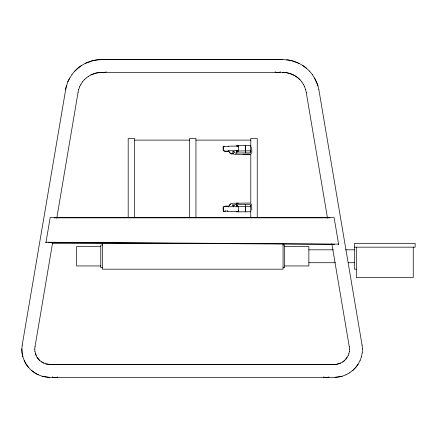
<?xml version="1.0" encoding="UTF-8"?>
<svg xmlns="http://www.w3.org/2000/svg" width="437" height="437" viewBox="0 0 437 437"><rect width="100%" height="100%" fill="white"/><g stroke="black" fill="none" stroke-linecap="round" stroke-linejoin="round"><path stroke-width="0.66" d="M236.444 204.166L236.417 206.723L236.412 206.357L250.221 206.291L250.647 206.035L250.674 205.237A0.863 0.601 -1 0 1 250.439 204.314M238.449 206.717L238.455 206.362L238.536 211.47L228.382 211.513A4.315 2.993 -1 0 0 224.318 211.53A1.016 0.639 -39.6 0 1 223.422 211.158L223.362 207.865A1.016 0.639 -39.6 0 1 224.23 206.777A4.315 2.993 -1 0 1 228.3 206.756L238.449 206.717L237.433 206.717M238.536 211.47L238.542 211.12M245.599 204.412L245.638 211.808M250.794 217.795L250.674 205.237M349.382 351.337L349.496 349.076M362.218 352.916L362.431 348.813M233.424 205.395L233.413 204.833M22.211 345.028L21.85 348.89L22.063 352.916L22.861 356.871M34.785 349.152L35.015 346.667M250.767 211.432L250.254 211.787L236.51 211.847L236.504 211.481M22.211 345.104L66.331 85.767M35.015 346.738L52.675 242.317M56.777 218.156L78.081 92.191M348.945 353.489L349.382 351.266M361.421 356.871L362.218 352.845M65.413 89.809L67.773 81.752L69.685 77.933M78.081 92.267L78.747 89.312M78.747 89.388L79.687 86.706M348.202 355.554L348.945 353.413M360.05 360.672L361.421 356.8M237.062 151.595L237.602 152.087L237.974 151.541M67.773 81.828L72.039 74.361M79.687 86.777L80.927 84.221M348.202 355.478L345.847 359.263M360.05 360.601L358.138 364.239L355.723 367.495L352.856 370.379M251.504 153.529L251.821 152.557L251.69 146.974M80.927 84.297L82.456 81.899M347.164 357.417L344.438 360.623C341.526 363.169 337.741 364.584 333.879 364.567L50.402 364.567L45.721 363.912L41.641 361.973M358.138 364.168L355.723 367.424L352.708 370.505M229.42 205.439L230.162 204.549M72.039 74.432L74.798 71.084L77.928 68.145M82.456 81.976L84.248 79.769M74.798 71.155L78.07 68.019L81.506 65.479M84.248 79.84L86.144 77.983M86.286 77.933L88.411 76.306M237.127 151.508L237.892 151.464M342.641 362.044L344.438 360.7M349.48 372.93L352.708 370.434M78.07 68.096C84.636 62.606 93.065 59.498 101.619 59.465L282.663 59.465L291.004 60.514L299.061 63.425M230.436 204.314L230.55 204.243A2.119 1.469 -1 0 1 230.965 204.057M88.411 76.382C92.382 73.662 97.194 72.362 101.985 72.318M345.924 374.87L349.48 372.859M85.22 63.425L93.278 60.514L101.619 59.536L282.663 59.536M90.863 74.973L96.178 73.055L101.985 72.395L282.297 72.395C288.977 72.324 295.871 75.361 300.033 79.84M233.746 203.216L250.292 203.047M340.669 363.049L336.353 364.316L333.879 364.491L50.402 364.491L45.721 363.835M345.924 374.799L342.122 376.29L338.156 377.147L334.327 377.421L49.955 377.421C43.165 377.393 36.561 374.695 31.426 370.303M342.122 376.213L334.966 377.306M237.433 146.067L238.449 146.051L238.542 150.994L238.536 150.628L228.382 150.776A4.315 3.108 -1.1 0 1 224.318 150.831A1.016 0.606 38.1 0 1 223.422 149.771L223.362 146.603A1.016 0.606 38.1 0 1 224.23 146.248A4.315 3.108 -1.1 0 0 228.294 146.193L238.449 146.045L238.455 146.411M234.893 153.07L249.664 152.863M233.648 153.649L231.184 153.6M233.806 153.999L231.189 153.95A2.119 1.524 -1.1 0 1 230.632 153.726L228.387 151.142A4.315 3.108 -1.1 0 1 224.323 151.197L224.094 151.12A1.016 0.628 34.6 0 1 223.17 150.093L223.11 146.919A1.016 0.628 34.6 0 1 224.006 146.537L224.236 146.619M243.059 154.212L250.789 154.108M249.718 154.387L234.396 154.551M238.4 203.178L236.444 203.189L236.45 203.555M233.041 203.555L231.107 203.647A2.119 1.469 -1 0 0 230.545 203.877L228.3 206.406A4.315 2.993 -1 0 0 224.236 206.422L224.006 206.504A1.016 0.661 -36 0 0 223.11 207.559L223.17 210.852A1.016 0.661 -36 0 0 223.973 211.295M234.767 204.527L249.674 204.467M134.645 140.119L189.494 140.119M195.945 140.119L250.794 140.119M54.051 217.834L330.022 217.834M51.948 243.365L220.565 243.365M102.378 244.977L100.767 244.977L100.767 267.564L102.378 267.564M283.056 244.977L284.673 244.977L284.673 267.564L283.056 267.564M100.767 246.594L76.568 246.594L76.568 265.947L100.767 265.947M284.673 246.594L308.866 246.594L308.866 265.947L284.673 265.947M354.418 247.162L415.15 247.162L415.15 243.365L354.418 243.365L354.418 269.176L356.313 269.176M308.866 249.822L333.344 249.822M345.58 249.822L354.418 249.822M308.866 262.719L335.381 262.719M348.3 262.719L354.418 262.719M48.054 242.524L334.507 244.354M282.297 72.318C290.059 72.367 297.542 75.934 301.825 81.976M49.315 377.306L42.16 376.213M286.77 59.7C293.904 60.541 300.689 63.512 306.211 68.096M43.613 363.125L39.991 360.825L38.434 359.263L37.118 357.493L35.337 353.413M38.358 374.87C32.103 372.024 27.105 366.812 24.232 360.601M302.775 65.479L306.353 68.221M306.353 68.145L309.483 71.155M39.991 360.754L37.118 357.417M309.483 71.084L312.242 74.432M228.382 150.787L230.233 153.059M28.558 367.495C24.161 362.328 21.774 355.592 21.85 348.813M312.242 74.361L316.508 81.828L317.95 85.838M301.825 81.899L303.354 84.297M314.596 77.933L317.95 85.767L318.868 89.809M303.354 84.221L304.594 86.777M304.594 86.706L305.534 89.388M36.08 355.554L34.9 351.266M251.619 204.226L251.821 210.295M305.534 89.312L306.2 92.267M318.868 89.738L362.071 345.104M306.2 92.191L327.504 218.156M331.836 243.737L349.267 346.738M362.071 345.028L362.431 348.89M349.267 346.667L349.496 349.152M34.785 349.076L34.9 351.337M250.652 152.95A0.863 0.623 -1.1 0 1 250.772 151.912L250.406 145.581L236.412 145.723L236.417 146.078M245.578 145.597L245.66 152.857M245.539 145.597L245.643 150.885M245.583 206.319L245.681 211.808M236.417 205.652L236.428 206.018M250.772 151.912L250.723 151.038L250.319 150.82L236.51 151.011L236.504 150.656L236.526 153.294M413.255 247.162L413.255 277.528L356.313 277.528L356.313 247.162M283.056 243.365L283.056 269.176L102.378 269.176L102.378 243.365M257.246 217.795L257.246 138.502L250.794 138.502L250.794 146.253M250.794 153.999L250.794 203.675M205.625 217.555L205.625 217.834M195.945 217.795L195.945 138.502L189.494 138.502L189.494 217.795M179.815 217.555L179.815 217.834M134.645 217.795L134.645 138.502L128.188 138.502L128.188 217.795M106.295 71.859A6.451 6.451 0 0 1 101.897 72.242M328.914 376.929A6.451 6.451 0 0 1 323.462 376.929M280.521 71.859A6.451 6.451 0 0 1 275.064 71.859M57.777 376.929A6.451 6.451 0 0 1 52.32 376.929M224.804 211.022A4.315 2.993 -1 0 1 225.743 210.852M227.06 210.852A4.315 2.993 -1 0 1 227.906 211.011M233.997 204.822A0.765 0.53 -1 0 1 233.948 205.499A0.765 0.53 -1 0 1 232.97 205.592A0.765 0.53 -1 0 1 232.686 204.948M232.926 204.729A0.765 0.53 -1 0 1 233.101 204.658M234.101 205.303A0.765 0.53 -1 0 1 234.15 205.576M233.997 205.832A0.765 0.53 -1 0 1 232.73 205.778M238.536 210.852A1.016 0.705 -1 0 1 237.52 211.47M238.154 206.504A1.016 0.705 -1 0 1 237.57 206.706M228.3 146.559A4.315 3.108 -1.1 0 1 228.141 146.619M237.564 146.073A1.016 0.732 -1.1 0 1 238.455 146.783M233.096 152.835A0.765 0.552 -1.1 0 1 232.845 152.049A0.765 0.552 -1.1 0 1 233.959 151.929A0.765 0.552 -1.1 0 1 234.013 152.737M234.199 151.847A0.765 0.552 -1.1 0 1 234.221 152.065M232.757 151.803A0.765 0.552 -1.1 0 1 234.003 151.606M237.52 150.65A1.016 0.732 -1.1 0 1 238.405 151M45.94 242.229L45.934 242.628L50.179 217.555L334.103 217.555L338.664 244.502L338.664 244.103L45.94 242.229M236.93 205.603C237.804 206.936 238.28 204.456 236.93 205.603"/></g></svg>
